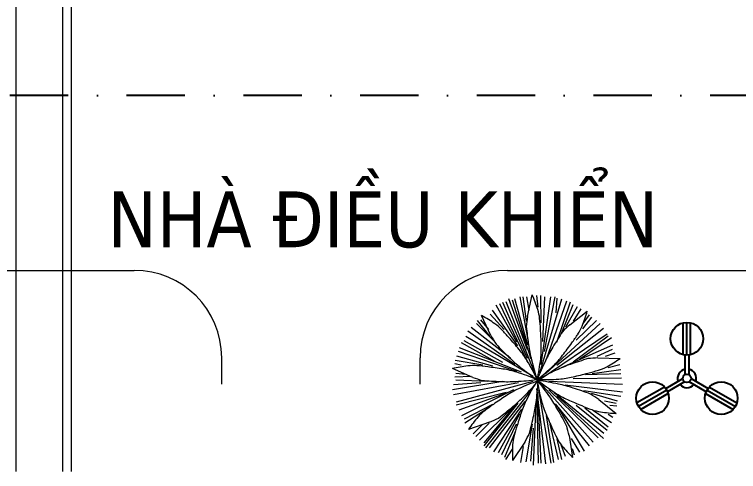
# Model space of a CAD drawing. Header units: millimetres. Extents: x 37084 to 180780, y -153145 to -16322.
# Drawn here: x 72757 to 85168, y -137195 to -129356 of the extents above; entities that cross this region are included whole.
import ezdxf

# ---------------------------------------------------------------- set-up
doc = ezdxf.new("R2010")
doc.units = ezdxf.units.MM
doc.header["$MEASUREMENT"] = 0
doc.linetypes.add('DASHDOT', pattern=[1, 0.5, -0.25, 0, -0.25])
doc.layers.add('00', color=5, linetype='Continuous', lineweight=9)
doc.layers.add('NOITHAT', color=8, linetype='Continuous', lineweight=9)
for name, color, linetype in [('0_Central_Road', 7, 'Continuous'), ('dien-thietbi', 7, 'Continuous'), ('Muong cap GD nay', 3, 'Continuous'), ('NT', 2, 'Continuous'), ('TEXT2', 255, 'Continuous')]:
    doc.layers.add(name, color=color, linetype=linetype)
doc.styles.add('Tahoma-R', font='tahoma.ttf')

# ---------------------------------------------------------------- blocks, each defined once
blk = doc.blocks.new('3b')
at = {"layer": 'dien-thietbi', "color": 1, "ltscale": 1000}
for p, q in [((-200.5, 162), (-495.6, 332.3)), ((200.5, 162), (495.6, 332.3)), ((-240.5, 92.7), (-535.6, 263)), ((-216.5, 125), (-519.6, 300)), ((216.5, 125), (519.6, 300)), ((240.5, 92.7), (535.6, 263)), ((-40, -254.6), (-40, -595.4)), ((0, -250), (0, -600)), ((40, -254.6), (40, -595.4))]:
    blk.add_line(p, q, dxfattribs=at)
at = {"layer": 'dien-thietbi'}
for points in [[(-44.9, 2.8), (-227.5, 108.3)], [(-207.5, 142.9), (-24.9, 37.5)], [(24.9, 37.5), (207.5, 142.9)], [(227.5, 108.3), (44.9, 2.8)], [(-20, -251.1), (-20, -40.3)], [(20, -40.3), (20, -251.1)]]:
    blk.add_lwpolyline(points, dxfattribs=at)
for centre, radius in [((-368.1, 212.5), 175), ((368.1, 212.5), 175), ((0, 0), 45), ((0, -425), 175)]:
    blk.add_circle(centre, radius, dxfattribs=at)
for start, end in [(41.53696, 138.46304), (161.53696, 258.46304), (281.53696, 18.46304)]:
    blk.add_arc((0, 0), 100, start, end, dxfattribs=at)
blk = doc.blocks.new('Cay_xanh')
at = {"layer": 'NOITHAT', "color": 116}
for p, q in [((690.3, 1121.6), (613.3, 1526.7)), ((671.2, 1307), (642, 1526.7)), ((695.4, 1405.4), (675.6, 1526.7)), ((680.7, 1347.4), (724, 1543.5)), ((776.7, 1433.6), (767.2, 1538.1)), ((806, 1289.4), (800.9, 1538.1)), ((806, 913.3), (892.5, 1526.7)), ((820.6, 1121.6), (839.7, 1526.7)), ((834.6, 1029.2), (931.2, 1526.7)), ((940.8, 1381.7), (950.3, 1515.3)), ((584.1, 1116.2), (396.5, 1451.2)), ((685.2, 930.8), (430.2, 1462.6)), ((680.7, 965.9), (458.8, 1474.8)), ((762.8, 798.1), (488.1, 1480.2)), ((680.7, 1046.8), (512.2, 1509.1)), ((714.4, 959.8), (545.9, 1497.7)), ((685.2, 1087.2), (565, 1509.1)), ((791.4, 838.5), (993.5, 1509.1)), ((854.3, 959.8), (1036.8, 1491.6)), ((945.9, 1116.2), (1071.1, 1480.2)), ((993.5, 1202.4), (1094.6, 1457.3)), ((593.6, 1081.1), (362.8, 1405.4)), ((1027.2, 1255.1), (1133.4, 1439.7)), ((1064.8, 1272.7), (1222.7, 1396.7)), ((1099.7, 1307), (1167.1, 1416.8)), ((329.1, 1231.4), (256.7, 1318.4)), ((349.9, 1174.8), (264.3, 1356.5)), ((468.4, 1231.4), (343.8, 1370.3)), ((1181.7, 1237.5), (1263.8, 1341.3)), ((1186.2, 1283.3), (1244, 1364.9)), ((526.2, 971.3), (170.2, 1249)), ((387, 1116.2), (218.5, 1283.3)), ((343.8, 1168.1), (228.1, 1312.3)), ((844.1, 827.1), (1340.7, 1283.3)), ((1123.9, 1133), (1307, 1312.3)), ((565, 913.3), (140.9, 1214.6)), ((796.4, 780.5), (1403, 1191)), ((945.9, 907.9), (1369.3, 1242.9)), ((458.8, 930.8), (107.2, 1127.7)), ((733.5, 803.4), (121.9, 1168.1)), ((1094.6, 936.9), (1412.5, 1173.4)), ((1152.5, 959.8), (1441.8, 1156.7)), ((627.3, 844.6), (64, 1064.3)), ((391.4, 936.9), (83.1, 1110.1)), ((989.1, 885), (1456.4, 1092.6)), ((1311.4, 988.8), (1451.3, 1052.1)), ((367.3, 896.5), (39.9, 988.8)), ((584.1, 849.9), (54.5, 1029.2)), ((1389, 988.8), (1475.5, 1017.8)), ((78.6, 907.9), (20.8, 919.4)), ((275.7, 907.9), (25.2, 948.4)), ((1319.7, 972.7), (1520.4, 968.1)), ((184.6, 796.1), (0, 875)), ((1268.2, 832.4), (1528.2, 867.5)), ((1412.5, 885), (1518.7, 913.3)), ((170.2, 803.4), (20.8, 798.1)), ((121.9, 821), (30.3, 832.4)), ((1094.6, 786.6), (1533.3, 792)), ((1205.9, 821), (1528.2, 832.4)), ((458.8, 757.6), (1.7, 682.1)), ((256.7, 746.2), (11.2, 728.6)), ((598.7, 746.2), (11.2, 636.3)), ((319.6, 757.6), (30.3, 769.1)), ((729.1, 757.6), (35.4, 572.2)), ((800.9, 740.1), (1277.7, 208.3)), ((873.4, 763), (1542.9, 734.7)), ((1022.8, 728.6), (1542.9, 665.3)), ((488.1, 659.2), (35.4, 543.2)), ((521.8, 665.3), (59.6, 497.5)), ((555.5, 682.1), (83.1, 445.6)), ((718.9, 688.2), (299.9, 156.4)), ((762.8, 694.3), (844.1, 11.4)), ((772.3, 665.3), (800.9, 17.5)), ((781.8, 682.1), (892.5, 17.5)), ((873.4, 682.1), (1321, 248.7)), ((921.7, 659.2), (1374.4, 289.2)), ((1191.3, 676.8), (1528.2, 624.9)), ((767.2, 601.2), (776.7, 17.5)), ((950.3, 624.9), (1369.3, 242.6)), ((1258.7, 653.1), (1494.5, 584.4)), ((1328.8, 594.8), (1485.7, 469.5)), ((362.8, 549.3), (107.2, 416.6)), ((593.6, 560.8), (285.9, 173.2)), ((559.9, 531.8), (285.9, 202.2)), ((656.6, 578.3), (333.6, 156.4)), ((757.7, 555.4), (733.5, 0)), ((931.2, 555.4), (1239.6, 173.2)), ((955.4, 526.4), (1195.7, 127.4)), ((1123.9, 543.2), (1403, 318.2)), ((1378.8, 584.4), (1485, 560.8)), ((1427.2, 543.2), (1490.1, 537.9)), ((324.1, 515), (112.3, 381.5)), ((531.3, 508.9), (247.1, 225.8)), ((627.3, 508.9), (372.4, 121.3)), ((608.3, 462.4), (415.6, 109.9)), ((1200.8, 520.3), (1412.5, 347.2)), ((1273.3, 497.5), (1441.8, 387.6)), ((1412.5, 462.4), (1456.4, 434.1)), ((849.2, 450.9), (916.6, 22.9)), ((335.5, 389.3), (145.8, 323.6)), ((271.3, 364.7), (189.3, 283.1)), ((333.6, 381.5), (213.4, 260.2)), ((579.6, 370), (444.9, 92.3)), ((724, 370), (666.1, 29)), ((733.5, 335.7), (709.3, 35.1)), ((882.9, 370), (959.8, 51.9)), ((570.1, 300.6), (473.5, 69.4)), ((1058.4, 268.6), (1089.3, 70.2)), ((656.4, 209.1), (546.3, 41.2)), ((945.9, 237.3), (989.1, 51.9)), ((1075.6, 242.6), (1152.5, 116)), ((540.9, 145), (483, 51.9)), ((642, 167.9), (617.8, 22.9)), ((984, 185.4), (1022.8, 80.9)), ((1085.1, 150.3), (1104.8, 92.3))]:
    blk.add_line(p, q, dxfattribs=at)
for centre, radius, start, end in [((-374.2, 1047.9), 1204.8, 17.50888, 24.29122), ((393, 1289.9), 400.3, 5.72888, 17.50888), ((59.7, 1711.4), 1204.8, 338.0766, 344.85893), ((-302.3, 293.2), 1204.8, 55.1668, 61.94913), ((2254.7, 1100.9), 1593.1, 171.09951, 174.38134), ((-1750.6, 1074.8), 2554.7, 3.52655, 5.72888), ((157.2, 953.5), 400.3, 43.3868, 55.1668), ((5913, 1845.6), 5276.7, 186.40594, 188.20489), ((2123.9, 82.6), 1593.1, 131.66723, 134.94905), ((806, 1411), 400.3, 326.2966, 338.0766), ((-1408.4, -526.4), 2554.7, 41.18447, 43.3868), ((-4352.6, 914.5), 5161.7, 1.97722, 3.52655), ((5422.5, -1665.8), 5276.7, 146.97366, 148.7726), ((-986.2, 2606.5), 2554.7, 324.09427, 326.2966), ((1746.5, 1941.3), 1593.1, 208.75743, 212.03925), ((-3370.4, -2243), 5161.7, 39.63514, 41.18447), ((4187.7, 4765.9), 5276.7, 224.06386, 225.8628), ((2089.9, 1294.4), 1414.1, 188.20489, 193.85409), ((-50.4, 1063), 856.9, 353.31016, 1.97722), ((2119.5, 336.7), 1414.1, 148.7726, 154.42181), ((-3097.9, 4135.3), 5161.7, 322.54494, 324.09427), ((-55.2, 503), 856.9, 30.96808, 39.63514), ((319.4, 1517.4), 856.9, 313.87788, 322.54494), ((1497.9, 1993.8), 1414.1, 225.8628, 231.51201), ((-923.4, -18), 1869.4, 25.1033, 30.96808), ((3226.3, 1574.6), 2584.5, 193.85409, 198.03201), ((-1056.1, 1181), 1869.4, 347.44538, 353.31016), ((3175.2, -168.6), 2584.5, 154.42181, 158.59973), ((2818.6, -4064.9), 5276.7, 107.53698, 109.33593), ((1381.7, -619.2), 1593.1, 92.23055, 95.51238), ((822.1, 1949.9), 1204.8, 298.63992, 305.42226), ((283, -296.1), 1204.8, 96.80406, 103.5864), ((187.7, 502.7), 400.3, 85.02407, 96.80406), ((0.8, -1643.6), 2554.7, 82.82174, 85.02407), ((-324.9, -4230.1), 5161.7, 81.2724, 82.82174), ((328.3, 24.8), 856.9, 72.60535, 81.2724), ((2226.3, 2909.9), 2584.5, 231.51201, 235.68993), ((-382.4, 2247.3), 1869.4, 308.0131, 313.87788), ((2034, -1481.1), 2584.5, 114.98513, 119.16305), ((1539.7, -420.2), 1414.1, 109.33593, 114.98513), ((582.9, 3305.7), 2554.7, 284.65759, 286.85993), ((1207.7, 1243.9), 400.3, 286.85993, 298.63992), ((719.2, 2296.8), 1593.1, 250.3947, 253.67652), ((25.6, -941.4), 1869.4, 66.74057, 72.60535), ((899.5, 1635.2), 856.9, 274.4412, 283.10826), ((-76.8, 5827.8), 5161.7, 283.10826, 284.65759), ((667, 6029.8), 5276.7, 265.70112, 267.50007), ((498.5, 2170.9), 1414.1, 267.50007, 273.14928), ((434.2, 3339.5), 2584.5, 273.14928, 277.3272), ((1385.9, -1003.8), 1869.4, 108.9873, 114.85208), ((-1189.7, 2439.9), 2584.5, 315.39601, 319.57393), ((2339, -252.6), 1869.4, 146.62826, 152.49303), ((-1803.7, 901.3), 2584.5, 353.03697, 357.21488), ((2616.5, 1053.9), 1869.4, 188.71874, 194.58352), ((-1231.2, -866.7), 2584.5, 35.12745, 39.30537), ((821.1, 2644.7), 1869.4, 268.57643, 274.4412), ((1945.2, 2227), 1869.4, 231.28227, 237.14705), ((410.4, -1790.1), 2584.5, 77.69098, 81.8689), ((659.9, -646.6), 1414.1, 72.04177, 77.69098), ((960.4, -85), 856.9, 114.85208, 123.51914), ((-531, -4321.1), 5276.7, 70.24283, 72.04177), ((3337.6, -3673.9), 5161.7, 123.51914, 125.06847), ((-356.4, 1618.1), 1414.1, 309.7468, 315.39601), ((1440.9, 215.1), 856.9, 152.49303, 161.16009), ((-274, -193.3), 1414.1, 29.47825, 35.12745), ((1395.9, 1376.4), 856.9, 237.14705, 245.81411), ((3159.6, 5303.3), 5161.7, 245.81411, 247.36344), ((413.6, -709.2), 1593.1, 54.9364, 58.21822), ((1839.7, -1540.2), 2554.7, 125.06847, 127.2708), ((-2826.2, 4587.9), 5276.7, 307.94785, 309.7468), ((-641.9, 759.5), 1414.1, 347.38776, 353.03697), ((1636.5, 798.9), 856.9, 194.58352, 203.25058), ((2156.2, 2897.2), 2554.7, 247.36344, 249.56577), ((535.1, 174.2), 400.3, 127.2708, 139.05079), ((5515.1, -1175), 5161.7, 161.16009, 162.70942), ((5591.7, 2498.2), 5161.7, 203.25058, 204.79991), ((-3636.6, -2094), 5276.7, 27.6793, 29.47825), ((1404.1, 878.4), 400.3, 249.56577, 261.34577), ((1525.1, 1673.7), 1204.8, 261.34577, 268.1281), ((1142.7, -353), 1204.8, 139.05079, 145.83313), ((-277.7, 1859.7), 1593.1, 292.64143, 295.92325), ((-4411.3, 1602.9), 5276.7, 345.58881, 347.38776), ((3025.9, -400.2), 2554.7, 162.70942, 164.91176), ((3225.2, 1404.7), 2554.7, 204.79991, 207.00224), ((-497.7, -72.7), 1593.1, 12.37287, 15.6547), ((945.8, 160.6), 400.3, 164.91176, 176.69175), ((-727.2, 998.8), 1593.1, 330.28238, 333.56421), ((1305.6, 426.6), 400.3, 207.00224, 218.78224), ((1748.9, 114.2), 1204.8, 176.69175, 183.47409), ((1932.7, 930.5), 1204.8, 218.78224, 225.56458)]:
    blk.add_arc(centre, radius, start, end, dxfattribs=at)

msp = doc.modelspace()

# ---------------------------------------------------------------- linework, layer by layer
at = {"layer": '00'}
for p, q in [((67484.1, -133744.6, 0), (74810.2, -133744.6, 0)), ((81210.2, -133744.6, 0), (124883.9, -133744.6, 0)), ((76310.2, -135694.6, 0), (76310.2, -135244.6, 0)), ((79710.2, -135694.6, 0), (79710.2, -135244.6, 0))]:
    msp.add_line(p, q, dxfattribs=at)
for centre, start, end in [((74810.2, -135244.6, 0), 0, 90), ((81210.2, -135244.6, 0), 90, 180)]:
    msp.add_arc(centre, 1500, start, end, dxfattribs=at)
at = {"layer": '0_Central_Road', "color": 4, "linetype": 'DASHDOT', "ltscale": 2000}
msp.add_line((147683.9, -130744.6, 0), (50683.9, -130744.6, 0), dxfattribs=at)
at = {"layer": 'Muong cap GD nay', "lineweight": 15}
for p, q in [((72784.1, -137194.6, 0), (72784.1, -119266.8, 0)), ((73584.1, -137194.6, 0), (73584.1, -119266.8, 0)), ((73734.1, -137194.6, 0), (73734.1, -119266.8, 0))]:
    msp.add_line(p, q, dxfattribs=at)

# ---------------------------------------------------------------- block references
at = {"layer": 'dien-thietbi', "xscale": 1.599999999627471, "yscale": 1.599999999627471, "zscale": 1.599999999627471, "rotation": 180}
msp.add_blockref('3b', (84284.1, -135596.7, 0), dxfattribs=at)
at = {"layer": 'NT', "linetype": 'Continuous', "xscale": 1.890000000508735, "yscale": 1.890000000508735, "zscale": 1.890000000508735}
msp.add_blockref('Cay_xanh', (80264.1, -137084.1, 0), dxfattribs=at)

# ---------------------------------------------------------------- texts
at = {"layer": 'TEXT2', "style": 'Tahoma-R'}
msp.add_text('NHÀ ĐIỀU KHIỂN', height=960, dxfattribs=at).set_placement((74349.6, -133348.3))

doc.saveas('drawing.dxf')
